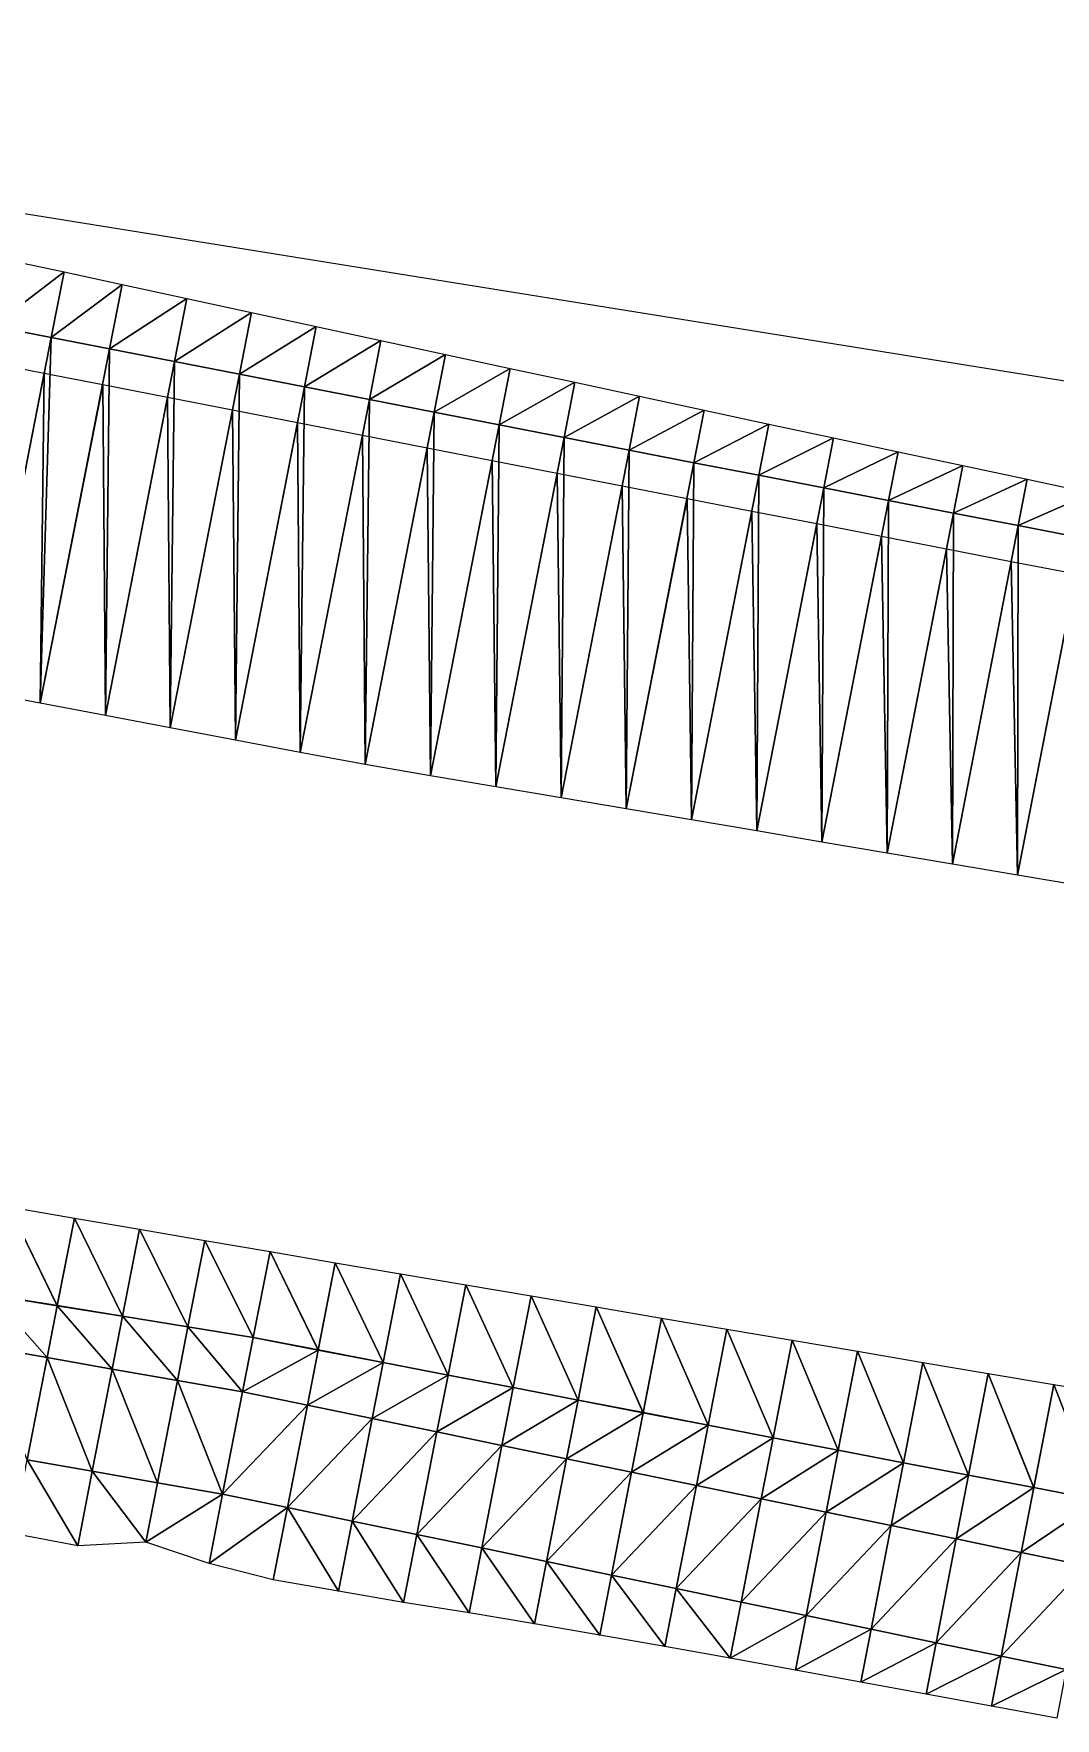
# Model space of a CAD drawing. Header units: metres. Extents: x 1882598 to 1885460, y 3171405 to 3171756.
# Drawn here: x 1884396.3 to 1884411.74, y 3171530.21 to 3171555.69 of the extents above; entities that cross this region are included whole.
import ezdxf

# ---------------------------------------------------------------- set-up
doc = ezdxf.new("R2010")
doc.units = ezdxf.units.M
doc.header["$MEASUREMENT"] = 0
doc.layers.add('00DR-R_HTA_Cl A', color=7, linetype='Continuous', true_color=0xcc0000)
doc.layers.add('Triangles surfaces projet', color=7, linetype='Continuous', true_color=0x848484)

msp = doc.modelspace()

# ---------------------------------------------------------------- linework, layer by layer
at = {"layer": '00DR-R_HTA_Cl A'}
msp.add_polyline3d([(1884474.923, 3171538.231, 151.553), (1884466.633, 3171542.768, 150.231), (1884459.923, 3171543.1, 150.188), (1884455.015, 3171543.499, 150.408), (1884305.041, 3171567.617, 149.86), (1884301.965, 3171568.264, 150.033), (1884294.126, 3171571.412, 150.29), (1884284.148, 3171573.469, 150.247), (1884275.049, 3171575.164, 150.223), (1884267.316, 3171576.703, 150.284), (1884261.119, 3171578.138, 150.314), (1884244.06, 3171583.571, 149.844), (1884240.424, 3171584.486, 149.763), (1884232.902, 3171586.519, 149.756), (1884221.492, 3171588.982, 149.993), (1884219.336, 3171587.253, 149.943), (1884211.396, 3171588.405, 150.219), (1884206.944, 3171589.932, 150.611), (1884143.037, 3171606.619, 149.729), (1884142.069, 3171607.454, 149.847), (1884140.625, 3171609.798, 149.801), (1884140.798, 3171610.401, 149.853)], dxfattribs=at)
at = {"layer": 'Triangles surfaces projet'}
for points in [[(1884395.68, 3171551.264, 151.116), (1884395.878, 3171552.275, 150.428), (1884396.757, 3171552.085, 150.443), (1884395.68, 3171551.264, 151.116)], [(1884395.68, 3171551.264, 151.116), (1884396.757, 3171552.085, 150.443), (1884396.563, 3171551.092, 151.118), (1884395.68, 3171551.264, 151.116)], [(1884397.637, 3171551.894, 150.459), (1884396.563, 3171551.092, 151.118), (1884396.757, 3171552.085, 150.443), (1884397.637, 3171551.894, 150.459)], [(1884396.563, 3171551.092, 151.118), (1884397.637, 3171551.894, 150.459), (1884397.447, 3171550.92, 151.121), (1884396.563, 3171551.092, 151.118)], [(1884398.615, 3171551.682, 150.476), (1884397.447, 3171550.92, 151.121), (1884397.637, 3171551.894, 150.459), (1884398.615, 3171551.682, 150.476)], [(1884398.428, 3171550.729, 151.124), (1884397.447, 3171550.92, 151.121), (1884398.615, 3171551.682, 150.476), (1884398.428, 3171550.729, 151.124)], [(1884398.428, 3171550.729, 151.124), (1884398.615, 3171551.682, 150.476), (1884399.592, 3171551.471, 150.493), (1884398.428, 3171550.729, 151.124)], [(1884398.428, 3171550.729, 151.124), (1884399.592, 3171551.471, 150.493), (1884399.41, 3171550.538, 151.127), (1884398.428, 3171550.729, 151.124)], [(1884399.41, 3171550.538, 151.127), (1884399.592, 3171551.471, 150.493), (1884400.57, 3171551.26, 150.51), (1884399.41, 3171550.538, 151.127)], [(1884395.515, 3171545.729, 151.27), (1884395.68, 3171551.264, 151.116), (1884396.563, 3171551.092, 151.118), (1884395.515, 3171545.729, 151.27)], [(1884396.399, 3171545.561, 151.274), (1884395.515, 3171545.729, 151.27), (1884396.563, 3171551.092, 151.118), (1884396.399, 3171545.561, 151.274)], [(1884396.399, 3171545.561, 151.274), (1884396.563, 3171551.092, 151.118), (1884397.447, 3171550.92, 151.121), (1884396.399, 3171545.561, 151.274)], [(1884399.41, 3171550.538, 151.127), (1884400.57, 3171551.26, 150.51), (1884400.391, 3171550.346, 151.131), (1884399.41, 3171550.538, 151.127)], [(1884400.57, 3171551.26, 150.51), (1884401.548, 3171551.049, 150.527), (1884400.391, 3171550.346, 151.131), (1884400.57, 3171551.26, 150.51)], [(1884400.391, 3171550.346, 151.131), (1884401.548, 3171551.049, 150.527), (1884401.373, 3171550.155, 151.134), (1884400.391, 3171550.346, 151.131)], [(1884402.525, 3171550.838, 150.543), (1884401.373, 3171550.155, 151.134), (1884401.548, 3171551.049, 150.527), (1884402.525, 3171550.838, 150.543)], [(1884397.447, 3171550.92, 151.121), (1884397.382, 3171545.376, 151.278), (1884396.399, 3171545.561, 151.274), (1884397.447, 3171550.92, 151.121)], [(1884398.428, 3171550.729, 151.124), (1884397.382, 3171545.376, 151.278), (1884397.447, 3171550.92, 151.121), (1884398.428, 3171550.729, 151.124)], [(1884401.373, 3171550.155, 151.134), (1884402.525, 3171550.838, 150.543), (1884402.355, 3171549.964, 151.137), (1884401.373, 3171550.155, 151.134)], [(1884402.355, 3171549.964, 151.137), (1884402.525, 3171550.838, 150.543), (1884403.503, 3171550.627, 150.56), (1884402.355, 3171549.964, 151.137)], [(1884396.458, 3171550.554, 151.483), (1884395.515, 3171545.729, 151.62), (1884395.575, 3171550.726, 151.481), (1884396.458, 3171550.554, 151.483)], [(1884396.399, 3171545.561, 151.624), (1884395.515, 3171545.729, 151.62), (1884396.458, 3171550.554, 151.483), (1884396.399, 3171545.561, 151.624)], [(1884397.342, 3171550.382, 151.486), (1884396.399, 3171545.561, 151.624), (1884396.458, 3171550.554, 151.483), (1884397.342, 3171550.382, 151.486)], [(1884397.382, 3171545.376, 151.278), (1884398.428, 3171550.729, 151.124), (1884398.364, 3171545.19, 151.282), (1884397.382, 3171545.376, 151.278)], [(1884398.364, 3171545.19, 151.282), (1884398.428, 3171550.729, 151.124), (1884399.41, 3171550.538, 151.127), (1884398.364, 3171545.19, 151.282)], [(1884398.364, 3171545.19, 151.282), (1884399.41, 3171550.538, 151.127), (1884399.347, 3171545.004, 151.286), (1884398.364, 3171545.19, 151.282)], [(1884399.347, 3171545.004, 151.286), (1884399.41, 3171550.538, 151.127), (1884400.391, 3171550.346, 151.131), (1884399.347, 3171545.004, 151.286)], [(1884403.336, 3171549.773, 151.141), (1884402.355, 3171549.964, 151.137), (1884403.503, 3171550.627, 150.56), (1884403.336, 3171549.773, 151.141)], [(1884403.336, 3171549.773, 151.141), (1884403.503, 3171550.627, 150.56), (1884404.481, 3171550.416, 150.577), (1884403.336, 3171549.773, 151.141)], [(1884397.342, 3171550.382, 151.486), (1884397.382, 3171545.376, 151.628), (1884396.399, 3171545.561, 151.624), (1884397.342, 3171550.382, 151.486)], [(1884398.323, 3171550.191, 151.49), (1884397.382, 3171545.376, 151.628), (1884397.342, 3171550.382, 151.486), (1884398.323, 3171550.191, 151.49)], [(1884400.391, 3171550.346, 151.131), (1884400.329, 3171544.818, 151.291), (1884399.347, 3171545.004, 151.286), (1884400.391, 3171550.346, 151.131)], [(1884400.329, 3171544.818, 151.291), (1884400.391, 3171550.346, 151.131), (1884401.373, 3171550.155, 151.134), (1884400.329, 3171544.818, 151.291)], [(1884404.318, 3171549.582, 151.145), (1884403.336, 3171549.773, 151.141), (1884404.481, 3171550.416, 150.577), (1884404.318, 3171549.582, 151.145)], [(1884405.459, 3171550.205, 150.594), (1884404.318, 3171549.582, 151.145), (1884404.481, 3171550.416, 150.577), (1884405.459, 3171550.205, 150.594)], [(1884398.323, 3171550.191, 151.49), (1884398.364, 3171545.19, 151.632), (1884397.382, 3171545.376, 151.628), (1884398.323, 3171550.191, 151.49)], [(1884399.305, 3171549.999, 151.493), (1884398.364, 3171545.19, 151.632), (1884398.323, 3171550.191, 151.49), (1884399.305, 3171549.999, 151.493)], [(1884400.329, 3171544.818, 151.291), (1884401.373, 3171550.155, 151.134), (1884401.312, 3171544.633, 151.295), (1884400.329, 3171544.818, 151.291)], [(1884402.355, 3171549.964, 151.137), (1884401.312, 3171544.633, 151.295), (1884401.373, 3171550.155, 151.134), (1884402.355, 3171549.964, 151.137)], [(1884405.459, 3171550.205, 150.594), (1884405.299, 3171549.391, 151.148), (1884404.318, 3171549.582, 151.145), (1884405.459, 3171550.205, 150.594)], [(1884405.299, 3171549.391, 151.148), (1884405.459, 3171550.205, 150.594), (1884406.436, 3171549.995, 150.611), (1884405.299, 3171549.391, 151.148)], [(1884399.347, 3171545.004, 151.636), (1884398.364, 3171545.19, 151.632), (1884399.305, 3171549.999, 151.493), (1884399.347, 3171545.004, 151.636)], [(1884400.286, 3171549.808, 151.496), (1884399.347, 3171545.004, 151.636), (1884399.305, 3171549.999, 151.493), (1884400.286, 3171549.808, 151.496)], [(1884400.329, 3171544.818, 151.641), (1884399.347, 3171545.004, 151.636), (1884400.286, 3171549.808, 151.496), (1884400.329, 3171544.818, 151.641)], [(1884401.268, 3171549.617, 151.5), (1884400.329, 3171544.818, 151.641), (1884400.286, 3171549.808, 151.496), (1884401.268, 3171549.617, 151.5)], [(1884401.312, 3171544.633, 151.295), (1884402.355, 3171549.964, 151.137), (1884402.298, 3171544.466, 151.299), (1884401.312, 3171544.633, 151.295)], [(1884402.298, 3171544.466, 151.299), (1884402.355, 3171549.964, 151.137), (1884403.336, 3171549.773, 151.141), (1884402.298, 3171544.466, 151.299)], [(1884406.28, 3171549.2, 151.152), (1884405.299, 3171549.391, 151.148), (1884406.436, 3171549.995, 150.611), (1884406.28, 3171549.2, 151.152)], [(1884406.28, 3171549.2, 151.152), (1884406.436, 3171549.995, 150.611), (1884407.413, 3171549.785, 150.628), (1884406.28, 3171549.2, 151.152)], [(1884407.413, 3171549.785, 150.628), (1884407.261, 3171549.009, 151.156), (1884406.28, 3171549.2, 151.152), (1884407.413, 3171549.785, 150.628)], [(1884408.39, 3171549.575, 150.645), (1884407.261, 3171549.009, 151.156), (1884407.413, 3171549.785, 150.628), (1884408.39, 3171549.575, 150.645)], [(1884401.312, 3171544.633, 151.645), (1884400.329, 3171544.818, 151.641), (1884401.268, 3171549.617, 151.5), (1884401.312, 3171544.633, 151.645)], [(1884402.249, 3171549.425, 151.503), (1884401.312, 3171544.633, 151.645), (1884401.268, 3171549.617, 151.5), (1884402.249, 3171549.425, 151.503)], [(1884402.298, 3171544.466, 151.299), (1884403.336, 3171549.773, 151.141), (1884403.285, 3171544.299, 151.303), (1884402.298, 3171544.466, 151.299)], [(1884403.285, 3171544.299, 151.303), (1884403.336, 3171549.773, 151.141), (1884404.318, 3171549.582, 151.145), (1884403.285, 3171544.299, 151.303)], [(1884404.318, 3171549.582, 151.145), (1884404.271, 3171544.131, 151.307), (1884403.285, 3171544.299, 151.303), (1884404.318, 3171549.582, 151.145)], [(1884405.299, 3171549.391, 151.148), (1884404.271, 3171544.131, 151.307), (1884404.318, 3171549.582, 151.145), (1884405.299, 3171549.391, 151.148)], [(1884408.39, 3171549.575, 150.645), (1884408.242, 3171548.818, 151.16), (1884407.261, 3171549.009, 151.156), (1884408.39, 3171549.575, 150.645)], [(1884408.242, 3171548.818, 151.16), (1884408.39, 3171549.575, 150.645), (1884409.366, 3171549.366, 150.662), (1884408.242, 3171548.818, 151.16)], [(1884402.298, 3171544.466, 151.649), (1884401.312, 3171544.633, 151.645), (1884402.249, 3171549.425, 151.503), (1884402.298, 3171544.466, 151.649)], [(1884403.231, 3171549.234, 151.507), (1884402.298, 3171544.466, 151.649), (1884402.249, 3171549.425, 151.503), (1884403.231, 3171549.234, 151.507)], [(1884404.271, 3171544.131, 151.307), (1884405.299, 3171549.391, 151.148), (1884405.257, 3171543.964, 151.311), (1884404.271, 3171544.131, 151.307)], [(1884405.257, 3171543.964, 151.311), (1884405.299, 3171549.391, 151.148), (1884406.28, 3171549.2, 151.152), (1884405.257, 3171543.964, 151.311)], [(1884408.242, 3171548.818, 151.16), (1884409.366, 3171549.366, 150.662), (1884409.222, 3171548.628, 151.164), (1884408.242, 3171548.818, 151.16)], [(1884409.222, 3171548.628, 151.164), (1884409.366, 3171549.366, 150.662), (1884410.342, 3171549.157, 150.679), (1884409.222, 3171548.628, 151.164)], [(1884403.285, 3171544.299, 151.653), (1884402.298, 3171544.466, 151.649), (1884403.231, 3171549.234, 151.507), (1884403.285, 3171544.299, 151.653)], [(1884404.212, 3171549.043, 151.511), (1884403.285, 3171544.299, 151.653), (1884403.231, 3171549.234, 151.507), (1884404.212, 3171549.043, 151.511)], [(1884403.285, 3171544.299, 151.653), (1884404.212, 3171549.043, 151.511), (1884404.271, 3171544.131, 151.657), (1884403.285, 3171544.299, 151.653)], [(1884405.194, 3171548.852, 151.515), (1884404.271, 3171544.131, 151.657), (1884404.212, 3171549.043, 151.511), (1884405.194, 3171548.852, 151.515)], [(1884406.28, 3171549.2, 151.152), (1884406.243, 3171543.797, 151.315), (1884405.257, 3171543.964, 151.311), (1884406.28, 3171549.2, 151.152)], [(1884407.261, 3171549.009, 151.156), (1884406.243, 3171543.797, 151.315), (1884406.28, 3171549.2, 151.152), (1884407.261, 3171549.009, 151.156)], [(1884407.229, 3171543.63, 151.32), (1884406.243, 3171543.797, 151.315), (1884407.261, 3171549.009, 151.156), (1884407.229, 3171543.63, 151.32)], [(1884407.229, 3171543.63, 151.32), (1884407.261, 3171549.009, 151.156), (1884408.242, 3171548.818, 151.16), (1884407.229, 3171543.63, 151.32)], [(1884409.222, 3171548.628, 151.164), (1884410.342, 3171549.157, 150.679), (1884410.202, 3171548.438, 151.168), (1884409.222, 3171548.628, 151.164)], [(1884411.318, 3171548.949, 150.696), (1884410.202, 3171548.438, 151.168), (1884410.342, 3171549.157, 150.679), (1884411.318, 3171548.949, 150.696)], [(1884404.271, 3171544.131, 151.657), (1884405.194, 3171548.852, 151.515), (1884405.257, 3171543.964, 151.661), (1884404.271, 3171544.131, 151.657)], [(1884406.175, 3171548.66, 151.519), (1884405.257, 3171543.964, 151.661), (1884405.194, 3171548.852, 151.515), (1884406.175, 3171548.66, 151.519)], [(1884408.215, 3171543.463, 151.324), (1884407.229, 3171543.63, 151.32), (1884408.242, 3171548.818, 151.16), (1884408.215, 3171543.463, 151.324)], [(1884408.215, 3171543.463, 151.324), (1884408.242, 3171548.818, 151.16), (1884409.222, 3171548.628, 151.164), (1884408.215, 3171543.463, 151.324)], [(1884411.181, 3171548.248, 151.173), (1884410.202, 3171548.438, 151.168), (1884411.318, 3171548.949, 150.696), (1884411.181, 3171548.248, 151.173)], [(1884411.318, 3171548.949, 150.696), (1884412.293, 3171548.741, 150.713), (1884411.181, 3171548.248, 151.173), (1884411.318, 3171548.949, 150.696)], [(1884406.243, 3171543.797, 151.665), (1884405.257, 3171543.964, 151.661), (1884406.175, 3171548.66, 151.519), (1884406.243, 3171543.797, 151.665)], [(1884407.156, 3171548.469, 151.523), (1884406.243, 3171543.797, 151.665), (1884406.175, 3171548.66, 151.519), (1884407.156, 3171548.469, 151.523)], [(1884409.222, 3171548.628, 151.164), (1884409.201, 3171543.296, 151.329), (1884408.215, 3171543.463, 151.324), (1884409.222, 3171548.628, 151.164)], [(1884410.202, 3171548.438, 151.168), (1884409.201, 3171543.296, 151.329), (1884409.222, 3171548.628, 151.164), (1884410.202, 3171548.438, 151.168)], [(1884412.161, 3171548.058, 151.177), (1884411.181, 3171548.248, 151.173), (1884412.293, 3171548.741, 150.713), (1884412.161, 3171548.058, 151.177)], [(1884406.243, 3171543.797, 151.665), (1884407.156, 3171548.469, 151.523), (1884407.229, 3171543.63, 151.67), (1884406.243, 3171543.797, 151.665)], [(1884408.136, 3171548.278, 151.527), (1884407.229, 3171543.63, 151.67), (1884407.156, 3171548.469, 151.523), (1884408.136, 3171548.278, 151.527)], [(1884407.229, 3171543.63, 151.67), (1884408.136, 3171548.278, 151.527), (1884408.215, 3171543.463, 151.674), (1884407.229, 3171543.63, 151.67)], [(1884409.117, 3171548.088, 151.531), (1884408.215, 3171543.463, 151.674), (1884408.136, 3171548.278, 151.527), (1884409.117, 3171548.088, 151.531)], [(1884410.186, 3171543.129, 151.333), (1884409.201, 3171543.296, 151.329), (1884410.202, 3171548.438, 151.168), (1884410.186, 3171543.129, 151.333)], [(1884410.186, 3171543.129, 151.333), (1884410.202, 3171548.438, 151.168), (1884411.181, 3171548.248, 151.173), (1884410.186, 3171543.129, 151.333)], [(1884410.186, 3171543.129, 151.333), (1884411.181, 3171548.248, 151.173), (1884411.172, 3171542.962, 151.338), (1884410.186, 3171543.129, 151.333)], [(1884412.161, 3171548.058, 151.177), (1884411.172, 3171542.962, 151.338), (1884411.181, 3171548.248, 151.173), (1884412.161, 3171548.058, 151.177)], [(1884408.215, 3171543.463, 151.674), (1884409.117, 3171548.088, 151.531), (1884409.201, 3171543.296, 151.679), (1884408.215, 3171543.463, 151.674)], [(1884410.097, 3171547.897, 151.535), (1884409.201, 3171543.296, 151.679), (1884409.117, 3171548.088, 151.531), (1884410.097, 3171547.897, 151.535)], [(1884412.157, 3171542.795, 151.343), (1884411.172, 3171542.962, 151.338), (1884412.161, 3171548.058, 151.177), (1884412.157, 3171542.795, 151.343)], [(1884410.186, 3171543.129, 151.683), (1884409.201, 3171543.296, 151.679), (1884410.097, 3171547.897, 151.535), (1884410.186, 3171543.129, 151.683)], [(1884411.076, 3171547.707, 151.539), (1884410.186, 3171543.129, 151.683), (1884410.097, 3171547.897, 151.535), (1884411.076, 3171547.707, 151.539)], [(1884411.172, 3171542.962, 151.688), (1884410.186, 3171543.129, 151.683), (1884411.076, 3171547.707, 151.539), (1884411.172, 3171542.962, 151.688)], [(1884412.056, 3171547.518, 151.544), (1884411.172, 3171542.962, 151.688), (1884411.076, 3171547.707, 151.539), (1884412.056, 3171547.518, 151.544)], [(1884412.056, 3171547.518, 151.544), (1884412.157, 3171542.795, 151.693), (1884411.172, 3171542.962, 151.688), (1884412.056, 3171547.518, 151.544)], [(1884396.655, 3171536.448, 151.295), (1884395.667, 3171536.608, 151.285), (1884395.929, 3171537.946, 151.304), (1884396.655, 3171536.448, 151.295)], [(1884396.655, 3171536.451, 151.645), (1884395.668, 3171536.611, 151.635), (1884395.929, 3171537.946, 151.654), (1884396.655, 3171536.451, 151.645)], [(1884395.929, 3171537.946, 151.304), (1884396.914, 3171537.776, 151.313), (1884396.655, 3171536.448, 151.295), (1884395.929, 3171537.946, 151.304)], [(1884396.914, 3171537.776, 151.663), (1884396.655, 3171536.451, 151.645), (1884395.929, 3171537.946, 151.654), (1884396.914, 3171537.776, 151.663)], [(1884396.655, 3171536.448, 151.295), (1884396.914, 3171537.776, 151.313), (1884397.643, 3171536.289, 151.305), (1884396.655, 3171536.448, 151.295)], [(1884397.643, 3171536.291, 151.655), (1884396.655, 3171536.451, 151.645), (1884396.914, 3171537.776, 151.663), (1884397.643, 3171536.291, 151.655)], [(1884397.643, 3171536.289, 151.305), (1884396.914, 3171537.776, 151.313), (1884397.9, 3171537.606, 151.322), (1884397.643, 3171536.289, 151.305)], [(1884397.9, 3171537.606, 151.672), (1884397.643, 3171536.291, 151.655), (1884396.914, 3171537.776, 151.663), (1884397.9, 3171537.606, 151.672)], [(1884398.63, 3171536.129, 151.315), (1884397.643, 3171536.289, 151.305), (1884397.9, 3171537.606, 151.322), (1884398.63, 3171536.129, 151.315)], [(1884398.631, 3171536.131, 151.666), (1884397.643, 3171536.291, 151.655), (1884397.9, 3171537.606, 151.672), (1884398.631, 3171536.131, 151.666)], [(1884398.886, 3171537.437, 151.331), (1884398.63, 3171536.129, 151.315), (1884397.9, 3171537.606, 151.322), (1884398.886, 3171537.437, 151.331)], [(1884398.886, 3171537.437, 151.681), (1884398.631, 3171536.131, 151.666), (1884397.9, 3171537.606, 151.672), (1884398.886, 3171537.437, 151.681)], [(1884398.63, 3171536.129, 151.315), (1884398.886, 3171537.437, 151.331), (1884399.618, 3171535.969, 151.326), (1884398.63, 3171536.129, 151.315)], [(1884399.618, 3171535.971, 151.676), (1884398.631, 3171536.131, 151.666), (1884398.886, 3171537.437, 151.681), (1884399.618, 3171535.971, 151.676)], [(1884398.886, 3171537.437, 151.331), (1884399.872, 3171537.267, 151.34), (1884399.618, 3171535.969, 151.326), (1884398.886, 3171537.437, 151.331)], [(1884399.872, 3171537.267, 151.69), (1884399.618, 3171535.971, 151.676), (1884398.886, 3171537.437, 151.681), (1884399.872, 3171537.267, 151.69)], [(1884399.872, 3171537.267, 151.34), (1884400.6, 3171535.779, 151.336), (1884399.618, 3171535.969, 151.326), (1884399.872, 3171537.267, 151.34)], [(1884400.6, 3171535.781, 151.686), (1884399.618, 3171535.971, 151.676), (1884399.872, 3171537.267, 151.69), (1884400.6, 3171535.781, 151.686)], [(1884400.6, 3171535.779, 151.336), (1884399.872, 3171537.267, 151.34), (1884400.858, 3171537.099, 151.349), (1884400.6, 3171535.779, 151.336)], [(1884400.858, 3171537.099, 151.699), (1884400.6, 3171535.781, 151.686), (1884399.872, 3171537.267, 151.69), (1884400.858, 3171537.099, 151.699)], [(1884401.582, 3171535.59, 151.346), (1884400.6, 3171535.779, 151.336), (1884400.858, 3171537.099, 151.349), (1884401.582, 3171535.59, 151.346)], [(1884401.582, 3171535.591, 151.696), (1884400.6, 3171535.781, 151.686), (1884400.858, 3171537.099, 151.699), (1884401.582, 3171535.591, 151.696)], [(1884401.844, 3171536.932, 151.359), (1884401.582, 3171535.59, 151.346), (1884400.858, 3171537.099, 151.349), (1884401.844, 3171536.932, 151.359)], [(1884401.844, 3171536.932, 151.709), (1884401.582, 3171535.591, 151.696), (1884400.858, 3171537.099, 151.699), (1884401.844, 3171536.932, 151.709)], [(1884402.564, 3171535.4, 151.356), (1884401.582, 3171535.59, 151.346), (1884401.844, 3171536.932, 151.359), (1884402.564, 3171535.4, 151.356)], [(1884402.564, 3171535.401, 151.706), (1884401.582, 3171535.591, 151.696), (1884401.844, 3171536.932, 151.709), (1884402.564, 3171535.401, 151.706)], [(1884401.844, 3171536.932, 151.359), (1884402.83, 3171536.764, 151.368), (1884402.564, 3171535.4, 151.356), (1884401.844, 3171536.932, 151.359)], [(1884402.83, 3171536.764, 151.718), (1884402.564, 3171535.401, 151.706), (1884401.844, 3171536.932, 151.709), (1884402.83, 3171536.764, 151.718)], [(1884395.516, 3171535.837, 150.499), (1884395.667, 3171536.608, 151.285), (1884396.502, 3171535.665, 150.497), (1884395.516, 3171535.837, 150.499)], [(1884395.667, 3171536.608, 151.285), (1884396.655, 3171536.448, 151.295), (1884396.502, 3171535.665, 150.497), (1884395.667, 3171536.608, 151.285)], [(1884403.546, 3171535.21, 151.366), (1884402.564, 3171535.4, 151.356), (1884402.83, 3171536.764, 151.368), (1884403.546, 3171535.21, 151.366)], [(1884403.546, 3171535.212, 151.716), (1884402.564, 3171535.401, 151.706), (1884402.83, 3171536.764, 151.718), (1884403.546, 3171535.212, 151.716)], [(1884402.83, 3171536.764, 151.368), (1884403.817, 3171536.597, 151.377), (1884403.546, 3171535.21, 151.366), (1884402.83, 3171536.764, 151.368)], [(1884403.817, 3171536.597, 151.727), (1884403.546, 3171535.212, 151.716), (1884402.83, 3171536.764, 151.718), (1884403.817, 3171536.597, 151.727)], [(1884403.817, 3171536.597, 151.377), (1884404.528, 3171535.021, 151.376), (1884403.546, 3171535.21, 151.366), (1884403.817, 3171536.597, 151.377)], [(1884404.529, 3171535.022, 151.726), (1884403.546, 3171535.212, 151.716), (1884403.817, 3171536.597, 151.727), (1884404.529, 3171535.022, 151.726)], [(1884404.804, 3171536.43, 151.387), (1884404.528, 3171535.021, 151.376), (1884403.817, 3171536.597, 151.377), (1884404.804, 3171536.43, 151.387)], [(1884404.804, 3171536.43, 151.737), (1884404.529, 3171535.022, 151.726), (1884403.817, 3171536.597, 151.727), (1884404.804, 3171536.43, 151.737)], [(1884396.502, 3171535.665, 150.497), (1884396.655, 3171536.448, 151.295), (1884397.487, 3171535.492, 150.494), (1884396.502, 3171535.665, 150.497)], [(1884397.487, 3171535.492, 150.494), (1884396.655, 3171536.448, 151.295), (1884397.643, 3171536.289, 151.305), (1884397.487, 3171535.492, 150.494)], [(1884398.472, 3171535.319, 150.491), (1884397.487, 3171535.492, 150.494), (1884397.643, 3171536.289, 151.305), (1884398.472, 3171535.319, 150.491)], [(1884397.643, 3171536.289, 151.305), (1884398.63, 3171536.129, 151.315), (1884398.472, 3171535.319, 150.491), (1884397.643, 3171536.289, 151.305)], [(1884404.528, 3171535.021, 151.376), (1884404.804, 3171536.43, 151.387), (1884405.511, 3171534.831, 151.386), (1884404.528, 3171535.021, 151.376)], [(1884405.511, 3171534.832, 151.736), (1884404.529, 3171535.022, 151.726), (1884404.804, 3171536.43, 151.737), (1884405.511, 3171534.832, 151.736)], [(1884405.511, 3171534.831, 151.386), (1884404.804, 3171536.43, 151.387), (1884405.791, 3171536.262, 151.396), (1884405.511, 3171534.831, 151.386)], [(1884405.791, 3171536.262, 151.746), (1884405.511, 3171534.832, 151.736), (1884404.804, 3171536.43, 151.737), (1884405.791, 3171536.262, 151.746)], [(1884398.472, 3171535.319, 150.491), (1884398.63, 3171536.129, 151.315), (1884399.457, 3171535.146, 150.488), (1884398.472, 3171535.319, 150.491)], [(1884399.618, 3171535.969, 151.326), (1884399.457, 3171535.146, 150.488), (1884398.63, 3171536.129, 151.315), (1884399.618, 3171535.969, 151.326)], [(1884405.791, 3171536.262, 151.396), (1884406.495, 3171534.642, 151.397), (1884405.511, 3171534.831, 151.386), (1884405.791, 3171536.262, 151.396)], [(1884406.495, 3171534.642, 151.747), (1884405.511, 3171534.832, 151.736), (1884405.791, 3171536.262, 151.746), (1884406.495, 3171534.642, 151.747)], [(1884406.778, 3171536.095, 151.406), (1884406.495, 3171534.642, 151.397), (1884405.791, 3171536.262, 151.396), (1884406.778, 3171536.095, 151.406)], [(1884406.778, 3171536.095, 151.756), (1884406.495, 3171534.642, 151.747), (1884405.791, 3171536.262, 151.746), (1884406.778, 3171536.095, 151.756)], [(1884406.495, 3171534.642, 151.397), (1884406.778, 3171536.095, 151.406), (1884407.478, 3171534.453, 151.407), (1884406.495, 3171534.642, 151.397)], [(1884407.478, 3171534.453, 151.757), (1884406.495, 3171534.642, 151.747), (1884406.778, 3171536.095, 151.756), (1884407.478, 3171534.453, 151.757)], [(1884407.478, 3171534.453, 151.407), (1884406.778, 3171536.095, 151.406), (1884407.765, 3171535.927, 151.415), (1884407.478, 3171534.453, 151.407)], [(1884407.765, 3171535.927, 151.765), (1884407.478, 3171534.453, 151.757), (1884406.778, 3171536.095, 151.756), (1884407.765, 3171535.927, 151.765)], [(1884396.199, 3171534.119, 150.497), (1884395.516, 3171535.837, 150.499), (1884396.502, 3171535.665, 150.497), (1884396.199, 3171534.119, 150.497)], [(1884399.457, 3171535.146, 150.488), (1884399.618, 3171535.969, 151.326), (1884400.6, 3171535.779, 151.336), (1884399.457, 3171535.146, 150.488)], [(1884400.436, 3171534.944, 150.485), (1884399.457, 3171535.146, 150.488), (1884400.6, 3171535.779, 151.336), (1884400.436, 3171534.944, 150.485)], [(1884400.6, 3171535.779, 151.336), (1884401.582, 3171535.59, 151.346), (1884400.436, 3171534.944, 150.485), (1884400.6, 3171535.779, 151.336)], [(1884408.462, 3171534.264, 151.418), (1884407.478, 3171534.453, 151.407), (1884407.765, 3171535.927, 151.415), (1884408.462, 3171534.264, 151.418)], [(1884408.462, 3171534.263, 151.768), (1884407.478, 3171534.453, 151.757), (1884407.765, 3171535.927, 151.765), (1884408.462, 3171534.263, 151.768)], [(1884407.765, 3171535.927, 151.415), (1884408.753, 3171535.76, 151.425), (1884408.462, 3171534.264, 151.418), (1884407.765, 3171535.927, 151.415)], [(1884408.753, 3171535.76, 151.775), (1884408.462, 3171534.263, 151.768), (1884407.765, 3171535.927, 151.765), (1884408.753, 3171535.76, 151.775)], [(1884408.462, 3171534.264, 151.418), (1884408.753, 3171535.76, 151.425), (1884409.447, 3171534.075, 151.428), (1884408.462, 3171534.264, 151.418)], [(1884409.447, 3171534.074, 151.778), (1884408.462, 3171534.263, 151.768), (1884408.753, 3171535.76, 151.775), (1884409.447, 3171534.074, 151.778)], [(1884409.447, 3171534.075, 151.428), (1884408.753, 3171535.76, 151.425), (1884409.741, 3171535.592, 151.435), (1884409.447, 3171534.075, 151.428)], [(1884409.741, 3171535.592, 151.785), (1884409.447, 3171534.074, 151.778), (1884408.753, 3171535.76, 151.775), (1884409.741, 3171535.592, 151.785)], [(1884396.199, 3171534.119, 150.497), (1884396.502, 3171535.665, 150.497), (1884397.184, 3171533.946, 150.494), (1884396.199, 3171534.119, 150.497)], [(1884397.487, 3171535.492, 150.494), (1884397.184, 3171533.946, 150.494), (1884396.502, 3171535.665, 150.497), (1884397.487, 3171535.492, 150.494)], [(1884400.436, 3171534.944, 150.485), (1884401.582, 3171535.59, 151.346), (1884401.416, 3171534.742, 150.482), (1884400.436, 3171534.944, 150.485)], [(1884401.416, 3171534.742, 150.482), (1884401.582, 3171535.59, 151.346), (1884402.564, 3171535.4, 151.356), (1884401.416, 3171534.742, 150.482)], [(1884410.431, 3171533.886, 151.439), (1884409.447, 3171534.075, 151.428), (1884409.741, 3171535.592, 151.435), (1884410.431, 3171533.886, 151.439)], [(1884410.431, 3171533.886, 151.789), (1884409.447, 3171534.074, 151.778), (1884409.741, 3171535.592, 151.785), (1884410.431, 3171533.886, 151.789)], [(1884410.431, 3171533.886, 151.439), (1884409.741, 3171535.592, 151.435), (1884410.729, 3171535.425, 151.444), (1884410.431, 3171533.886, 151.439)], [(1884410.729, 3171535.425, 151.794), (1884410.431, 3171533.886, 151.789), (1884409.741, 3171535.592, 151.785), (1884410.729, 3171535.425, 151.794)], [(1884397.184, 3171533.946, 150.494), (1884397.487, 3171535.492, 150.494), (1884398.17, 3171533.773, 150.491), (1884397.184, 3171533.946, 150.494)], [(1884398.472, 3171535.319, 150.491), (1884398.17, 3171533.773, 150.491), (1884397.487, 3171535.492, 150.494), (1884398.472, 3171535.319, 150.491)], [(1884399.155, 3171533.601, 150.488), (1884398.17, 3171533.773, 150.491), (1884398.472, 3171535.319, 150.491), (1884399.155, 3171533.601, 150.488)], [(1884399.457, 3171535.146, 150.488), (1884399.155, 3171533.601, 150.488), (1884398.472, 3171535.319, 150.491), (1884399.457, 3171535.146, 150.488)], [(1884401.416, 3171534.742, 150.482), (1884402.564, 3171535.4, 151.356), (1884402.395, 3171534.54, 150.479), (1884401.416, 3171534.742, 150.482)], [(1884402.395, 3171534.54, 150.479), (1884402.564, 3171535.4, 151.356), (1884403.546, 3171535.21, 151.366), (1884402.395, 3171534.54, 150.479)], [(1884411.417, 3171533.698, 151.45), (1884410.431, 3171533.886, 151.439), (1884410.729, 3171535.425, 151.444), (1884411.417, 3171533.698, 151.45)], [(1884411.416, 3171533.697, 151.8), (1884410.431, 3171533.886, 151.789), (1884410.729, 3171535.425, 151.794), (1884411.416, 3171533.697, 151.8)], [(1884411.718, 3171535.257, 151.454), (1884411.417, 3171533.698, 151.45), (1884410.729, 3171535.425, 151.444), (1884411.718, 3171535.257, 151.454)], [(1884411.718, 3171535.257, 151.804), (1884411.416, 3171533.697, 151.8), (1884410.729, 3171535.425, 151.794), (1884411.718, 3171535.257, 151.804)], [(1884412.402, 3171533.509, 151.811), (1884411.416, 3171533.697, 151.8), (1884411.718, 3171535.257, 151.804), (1884412.402, 3171533.509, 151.811)], [(1884412.402, 3171533.51, 151.461), (1884411.417, 3171533.698, 151.45), (1884411.718, 3171535.257, 151.454), (1884412.402, 3171533.51, 151.461)], [(1884412.402, 3171533.51, 151.461), (1884411.718, 3171535.257, 151.454), (1884412.707, 3171535.089, 151.464), (1884412.402, 3171533.51, 151.461)], [(1884412.707, 3171535.089, 151.814), (1884412.402, 3171533.509, 151.811), (1884411.718, 3171535.257, 151.804), (1884412.707, 3171535.089, 151.814)], [(1884399.457, 3171535.146, 150.488), (1884400.436, 3171534.944, 150.485), (1884399.155, 3171533.601, 150.488), (1884399.457, 3171535.146, 150.488)], [(1884403.375, 3171534.337, 150.476), (1884402.395, 3171534.54, 150.479), (1884403.546, 3171535.21, 151.366), (1884403.375, 3171534.337, 150.476)], [(1884403.375, 3171534.337, 150.476), (1884403.546, 3171535.21, 151.366), (1884404.528, 3171535.021, 151.376), (1884403.375, 3171534.337, 150.476)], [(1884404.355, 3171534.135, 150.473), (1884403.375, 3171534.337, 150.476), (1884404.528, 3171535.021, 151.376), (1884404.355, 3171534.135, 150.473)], [(1884404.355, 3171534.135, 150.473), (1884404.528, 3171535.021, 151.376), (1884405.511, 3171534.831, 151.386), (1884404.355, 3171534.135, 150.473)], [(1884400.134, 3171533.397, 150.485), (1884399.155, 3171533.601, 150.488), (1884400.436, 3171534.944, 150.485), (1884400.134, 3171533.397, 150.485)], [(1884400.134, 3171533.397, 150.485), (1884400.436, 3171534.944, 150.485), (1884401.416, 3171534.742, 150.482), (1884400.134, 3171533.397, 150.485)], [(1884401.113, 3171533.193, 150.482), (1884400.134, 3171533.397, 150.485), (1884401.416, 3171534.742, 150.482), (1884401.113, 3171533.193, 150.482)], [(1884401.416, 3171534.742, 150.482), (1884402.395, 3171534.54, 150.479), (1884401.113, 3171533.193, 150.482), (1884401.416, 3171534.742, 150.482)], [(1884404.355, 3171534.135, 150.473), (1884405.511, 3171534.831, 151.386), (1884405.336, 3171533.932, 150.47), (1884404.355, 3171534.135, 150.473)], [(1884405.511, 3171534.831, 151.386), (1884406.495, 3171534.642, 151.397), (1884405.336, 3171533.932, 150.47), (1884405.511, 3171534.831, 151.386)], [(1884402.092, 3171532.989, 150.479), (1884401.113, 3171533.193, 150.482), (1884402.395, 3171534.54, 150.479), (1884402.092, 3171532.989, 150.479)], [(1884402.092, 3171532.989, 150.479), (1884402.395, 3171534.54, 150.479), (1884403.375, 3171534.337, 150.476), (1884402.092, 3171532.989, 150.479)], [(1884406.317, 3171533.73, 150.467), (1884405.336, 3171533.932, 150.47), (1884406.495, 3171534.642, 151.397), (1884406.317, 3171533.73, 150.467)], [(1884406.495, 3171534.642, 151.397), (1884407.478, 3171534.453, 151.407), (1884406.317, 3171533.73, 150.467), (1884406.495, 3171534.642, 151.397)], [(1884403.072, 3171532.785, 150.476), (1884402.092, 3171532.989, 150.479), (1884403.375, 3171534.337, 150.476), (1884403.072, 3171532.785, 150.476)], [(1884404.355, 3171534.135, 150.473), (1884403.072, 3171532.785, 150.476), (1884403.375, 3171534.337, 150.476), (1884404.355, 3171534.135, 150.473)], [(1884406.317, 3171533.73, 150.467), (1884407.478, 3171534.453, 151.407), (1884407.298, 3171533.527, 150.464), (1884406.317, 3171533.73, 150.467)], [(1884407.298, 3171533.527, 150.464), (1884407.478, 3171534.453, 151.407), (1884408.462, 3171534.264, 151.418), (1884407.298, 3171533.527, 150.464)], [(1884408.28, 3171533.325, 150.461), (1884407.298, 3171533.527, 150.464), (1884408.462, 3171534.264, 151.418), (1884408.28, 3171533.325, 150.461)], [(1884408.28, 3171533.325, 150.461), (1884408.462, 3171534.264, 151.418), (1884409.447, 3171534.075, 151.428), (1884408.28, 3171533.325, 150.461)], [(1884395.981, 3171533.003, 152.77), (1884396.199, 3171534.119, 150.497), (1884396.964, 3171532.816, 152.796), (1884395.981, 3171533.003, 152.77)], [(1884397.184, 3171533.946, 150.494), (1884396.964, 3171532.816, 152.796), (1884396.199, 3171534.119, 150.497), (1884397.184, 3171533.946, 150.494)], [(1884403.072, 3171532.785, 150.476), (1884404.355, 3171534.135, 150.473), (1884404.052, 3171532.58, 150.473), (1884403.072, 3171532.785, 150.476)], [(1884404.355, 3171534.135, 150.473), (1884405.336, 3171533.932, 150.47), (1884404.052, 3171532.58, 150.473), (1884404.355, 3171534.135, 150.473)], [(1884408.28, 3171533.325, 150.461), (1884409.447, 3171534.075, 151.428), (1884409.262, 3171533.123, 150.459), (1884408.28, 3171533.325, 150.461)], [(1884409.262, 3171533.123, 150.459), (1884409.447, 3171534.075, 151.428), (1884410.431, 3171533.886, 151.439), (1884409.262, 3171533.123, 150.459)], [(1884397.993, 3171532.871, 152.33), (1884396.964, 3171532.816, 152.796), (1884397.184, 3171533.946, 150.494), (1884397.993, 3171532.871, 152.33)], [(1884397.993, 3171532.871, 152.33), (1884397.184, 3171533.946, 150.494), (1884398.17, 3171533.773, 150.491), (1884397.993, 3171532.871, 152.33)], [(1884399.155, 3171533.601, 150.488), (1884397.993, 3171532.871, 152.33), (1884398.17, 3171533.773, 150.491), (1884399.155, 3171533.601, 150.488)], [(1884404.052, 3171532.58, 150.473), (1884405.336, 3171533.932, 150.47), (1884405.032, 3171532.375, 150.47), (1884404.052, 3171532.58, 150.473)], [(1884405.032, 3171532.375, 150.47), (1884405.336, 3171533.932, 150.47), (1884406.317, 3171533.73, 150.467), (1884405.032, 3171532.375, 150.47)], [(1884406.317, 3171533.73, 150.467), (1884406.013, 3171532.171, 150.467), (1884405.032, 3171532.375, 150.47), (1884406.317, 3171533.73, 150.467)], [(1884406.317, 3171533.73, 150.467), (1884407.298, 3171533.527, 150.464), (1884406.013, 3171532.171, 150.467), (1884406.317, 3171533.73, 150.467)], [(1884409.262, 3171533.123, 150.459), (1884410.431, 3171533.886, 151.439), (1884410.244, 3171532.921, 150.456), (1884409.262, 3171533.123, 150.459)], [(1884410.244, 3171532.921, 150.456), (1884410.431, 3171533.886, 151.439), (1884411.417, 3171533.698, 151.45), (1884410.244, 3171532.921, 150.456)], [(1884399.155, 3171533.601, 150.488), (1884398.949, 3171532.548, 152.632), (1884397.993, 3171532.871, 152.33), (1884399.155, 3171533.601, 150.488)], [(1884398.949, 3171532.548, 152.632), (1884399.155, 3171533.601, 150.488), (1884400.134, 3171533.397, 150.485), (1884398.949, 3171532.548, 152.632)], [(1884406.994, 3171531.966, 150.464), (1884406.013, 3171532.171, 150.467), (1884407.298, 3171533.527, 150.464), (1884406.994, 3171531.966, 150.464)], [(1884407.298, 3171533.527, 150.464), (1884408.28, 3171533.325, 150.461), (1884406.994, 3171531.966, 150.464), (1884407.298, 3171533.527, 150.464)], [(1884411.417, 3171533.698, 151.45), (1884411.227, 3171532.719, 150.453), (1884410.244, 3171532.921, 150.456), (1884411.417, 3171533.698, 151.45)], [(1884412.402, 3171533.51, 151.461), (1884411.227, 3171532.719, 150.453), (1884411.417, 3171533.698, 151.45), (1884412.402, 3171533.51, 151.461)], [(1884411.227, 3171532.719, 150.453), (1884412.402, 3171533.51, 151.461), (1884412.211, 3171532.517, 150.45), (1884411.227, 3171532.719, 150.453)], [(1884398.949, 3171532.548, 152.632), (1884400.134, 3171533.397, 150.485), (1884399.92, 3171532.304, 152.824), (1884398.949, 3171532.548, 152.632)], [(1884400.906, 3171532.133, 152.859), (1884399.92, 3171532.304, 152.824), (1884400.134, 3171533.397, 150.485), (1884400.906, 3171532.133, 152.859)], [(1884400.134, 3171533.397, 150.485), (1884401.113, 3171533.193, 150.482), (1884400.906, 3171532.133, 152.859), (1884400.134, 3171533.397, 150.485)], [(1884407.976, 3171531.762, 150.461), (1884406.994, 3171531.966, 150.464), (1884408.28, 3171533.325, 150.461), (1884407.976, 3171531.762, 150.461)], [(1884407.976, 3171531.762, 150.461), (1884408.28, 3171533.325, 150.461), (1884409.262, 3171533.123, 150.459), (1884407.976, 3171531.762, 150.461)], [(1884400.906, 3171532.133, 152.859), (1884401.113, 3171533.193, 150.482), (1884401.891, 3171531.96, 152.891), (1884400.906, 3171532.133, 152.859)], [(1884402.092, 3171532.989, 150.479), (1884401.891, 3171531.96, 152.891), (1884401.113, 3171533.193, 150.482), (1884402.092, 3171532.989, 150.479)], [(1884401.891, 3171531.96, 152.891), (1884402.092, 3171532.989, 150.479), (1884402.88, 3171531.804, 152.874), (1884401.891, 3171531.96, 152.891)], [(1884403.072, 3171532.785, 150.476), (1884402.88, 3171531.804, 152.874), (1884402.092, 3171532.989, 150.479), (1884403.072, 3171532.785, 150.476)], [(1884407.976, 3171531.762, 150.461), (1884409.262, 3171533.123, 150.459), (1884408.958, 3171531.557, 150.459), (1884407.976, 3171531.762, 150.461)], [(1884409.262, 3171533.123, 150.459), (1884410.244, 3171532.921, 150.456), (1884408.958, 3171531.557, 150.459), (1884409.262, 3171533.123, 150.459)], [(1884402.88, 3171531.804, 152.874), (1884403.072, 3171532.785, 150.476), (1884403.868, 3171531.638, 152.872), (1884402.88, 3171531.804, 152.874)], [(1884403.072, 3171532.785, 150.476), (1884404.052, 3171532.58, 150.473), (1884403.868, 3171531.638, 152.872), (1884403.072, 3171532.785, 150.476)], [(1884409.941, 3171531.353, 150.456), (1884408.958, 3171531.557, 150.459), (1884410.244, 3171532.921, 150.456), (1884409.941, 3171531.353, 150.456)], [(1884409.941, 3171531.353, 150.456), (1884410.244, 3171532.921, 150.456), (1884411.227, 3171532.719, 150.453), (1884409.941, 3171531.353, 150.456)], [(1884409.941, 3171531.353, 150.456), (1884411.227, 3171532.719, 150.453), (1884410.924, 3171531.149, 150.453), (1884409.941, 3171531.353, 150.456)], [(1884410.924, 3171531.149, 150.453), (1884411.227, 3171532.719, 150.453), (1884412.211, 3171532.517, 150.45), (1884410.924, 3171531.149, 150.453)], [(1884404.855, 3171531.469, 152.872), (1884403.868, 3171531.638, 152.872), (1884404.052, 3171532.58, 150.473), (1884404.855, 3171531.469, 152.872)], [(1884404.855, 3171531.469, 152.872), (1884404.052, 3171532.58, 150.473), (1884405.032, 3171532.375, 150.47), (1884404.855, 3171531.469, 152.872)], [(1884410.924, 3171531.149, 150.453), (1884412.211, 3171532.517, 150.45), (1884411.908, 3171530.946, 150.45), (1884410.924, 3171531.149, 150.453)], [(1884405.842, 3171531.294, 152.879), (1884404.855, 3171531.469, 152.872), (1884405.032, 3171532.375, 150.47), (1884405.842, 3171531.294, 152.879)], [(1884405.842, 3171531.294, 152.879), (1884405.032, 3171532.375, 150.47), (1884406.013, 3171532.171, 150.467), (1884405.842, 3171531.294, 152.879)], [(1884406.829, 3171531.117, 152.887), (1884405.842, 3171531.294, 152.879), (1884406.013, 3171532.171, 150.467), (1884406.829, 3171531.117, 152.887)], [(1884406.994, 3171531.966, 150.464), (1884406.829, 3171531.117, 152.887), (1884406.013, 3171532.171, 150.467), (1884406.994, 3171531.966, 150.464)], [(1884406.829, 3171531.117, 152.887), (1884406.994, 3171531.966, 150.464), (1884407.976, 3171531.762, 150.461), (1884406.829, 3171531.117, 152.887)], [(1884407.816, 3171530.938, 152.894), (1884406.829, 3171531.117, 152.887), (1884407.976, 3171531.762, 150.461), (1884407.816, 3171530.938, 152.894)], [(1884407.816, 3171530.938, 152.894), (1884407.976, 3171531.762, 150.461), (1884408.958, 3171531.557, 150.459), (1884407.816, 3171530.938, 152.894)], [(1884407.816, 3171530.938, 152.894), (1884408.958, 3171531.557, 150.459), (1884408.803, 3171530.758, 152.902), (1884407.816, 3171530.938, 152.894)], [(1884408.803, 3171530.758, 152.902), (1884408.958, 3171531.557, 150.459), (1884409.941, 3171531.353, 150.456), (1884408.803, 3171530.758, 152.902)], [(1884408.803, 3171530.758, 152.902), (1884409.941, 3171531.353, 150.456), (1884409.79, 3171530.576, 152.91), (1884408.803, 3171530.758, 152.902)], [(1884409.941, 3171531.353, 150.456), (1884410.924, 3171531.149, 150.453), (1884409.79, 3171530.576, 152.91), (1884409.941, 3171531.353, 150.456)], [(1884410.778, 3171530.393, 152.918), (1884409.79, 3171530.576, 152.91), (1884410.924, 3171531.149, 150.453), (1884410.778, 3171530.393, 152.918)], [(1884410.924, 3171531.149, 150.453), (1884411.908, 3171530.946, 150.45), (1884410.778, 3171530.393, 152.918), (1884410.924, 3171531.149, 150.453)], [(1884411.766, 3171530.209, 152.926), (1884410.778, 3171530.393, 152.918), (1884411.908, 3171530.946, 150.45), (1884411.766, 3171530.209, 152.926)]]:
    msp.add_3dface(points, dxfattribs=at)

doc.saveas('drawing.dxf')
